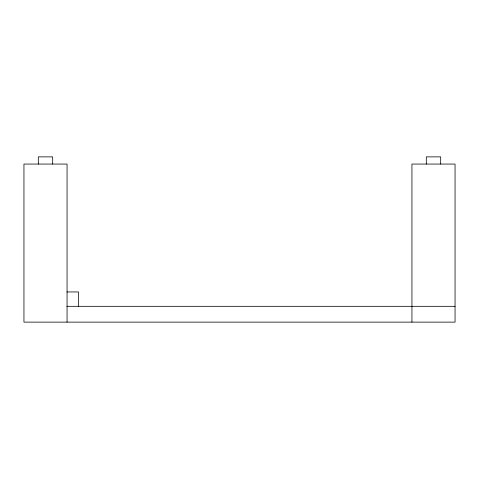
<?xml version="1.0" encoding="UTF-8"?>
<svg xmlns="http://www.w3.org/2000/svg" width="479" height="479" viewBox="0 0 479 479"><rect width="100%" height="100%" fill="white"/><g stroke="black" fill="none" stroke-linecap="round" stroke-linejoin="round"><path stroke-width="0.72" d="M66.952 291.951L78.484 291.951L78.484 306.321M66.952 306.321L455.05 306.321M440.68 164.058L440.68 156.873L426.31 156.873L426.31 164.058M411.94 322.127L411.94 164.058L455.05 164.058L455.05 322.127L23.95 322.127L23.95 164.058L67.06 164.058L67.06 322.127M52.69 164.058L52.69 156.873L38.32 156.873L38.32 164.058"/></g></svg>
